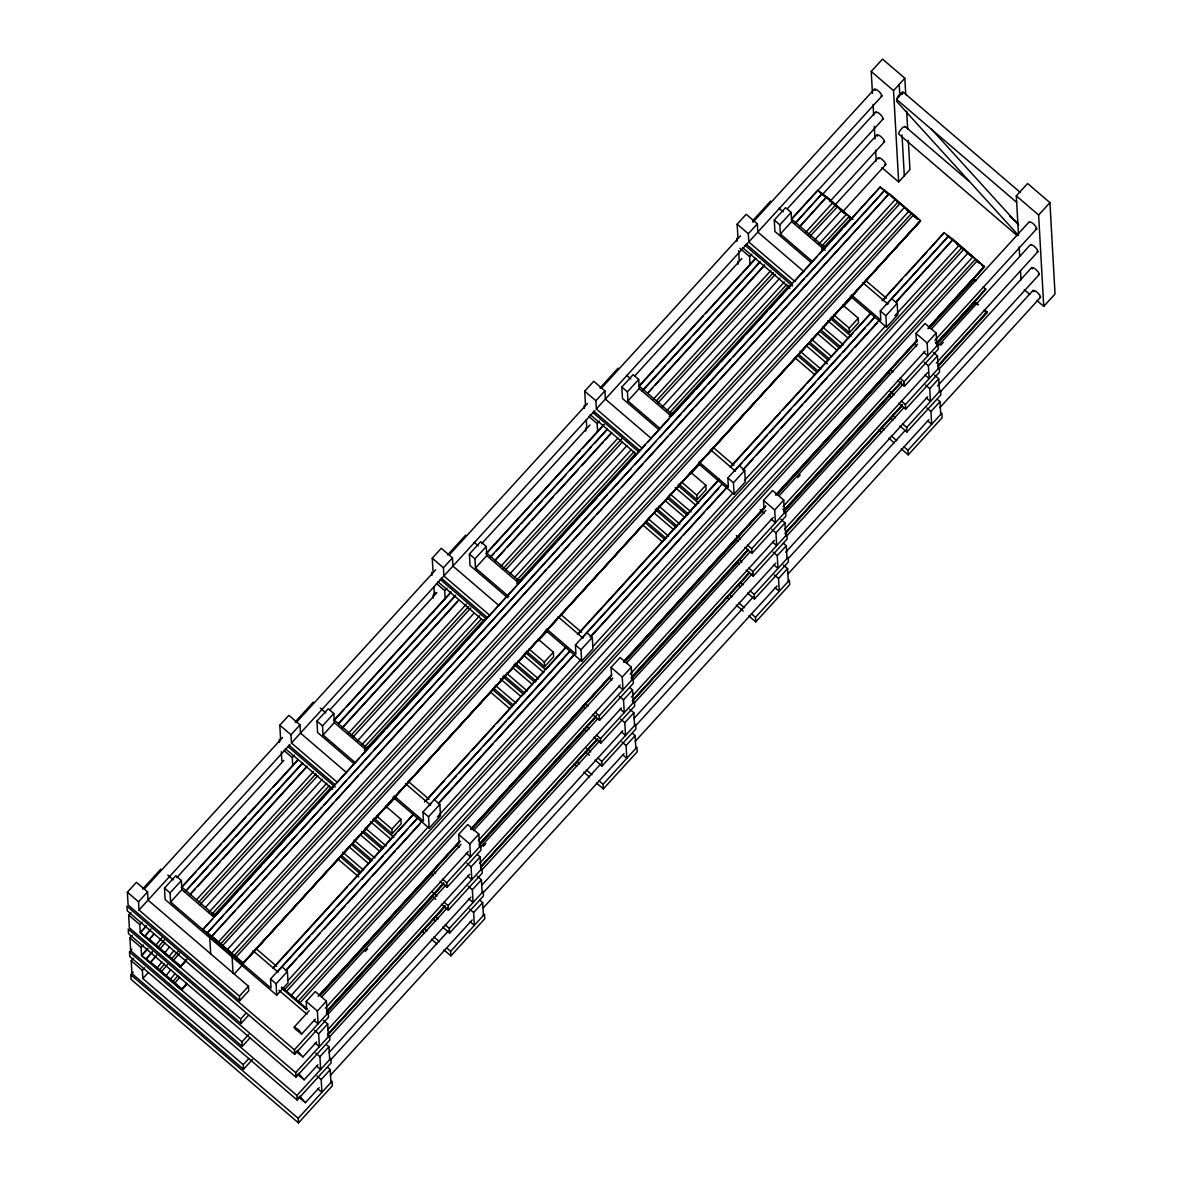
<?xml version="1.0" encoding="UTF-8"?>
<svg xmlns="http://www.w3.org/2000/svg" width="1182" height="1182" viewBox="0 0 1182 1182"><rect width="100%" height="100%" fill="white"/><g stroke="black" fill="none" stroke-linecap="round" stroke-linejoin="round"><path stroke-width="1.5" d="M903.004 92.551C901.482 91.206 896.842 97.057 896.68 99.48L1016.653 202.358M904.924 126.991C903.403 125.647 898.778 131.498 898.601 133.921L1017.185 235.602M309.167 1010.684L294.244 1027.04L294.687 1028.547L301.617 1034.132L315.298 1019.135M301.617 1034.132L298.824 1029.921L294.244 1027.04M295.958 1051.389L302.887 1056.974L297.229 1050.458M297.243 1074.231L304.173 1079.816L298.514 1073.3M298.514 1097.088L305.444 1102.673L299.785 1096.142M794.821 281.434L748.782 241.97L881.949 96.038C882.274 93.614 873.971 86.404 875.02 90.453M792.945 217.828L883.22 118.88C882.969 116.353 877.192 110.547 875.892 112.6M829.897 201.546L884.505 141.722C884.83 139.313 876.527 132.089 877.561 136.137M842.338 212.154L885.776 164.579C886.101 162.156 877.798 154.945 878.847 158.979M934.977 340.239L1036.732 228.761C1036.481 226.235 1030.704 220.428 1029.404 222.467M936.247 363.096L1038.018 251.603C1037.752 249.077 1031.975 243.27 1030.674 245.324M937.518 385.938L1039.288 274.446C1039.613 272.037 1031.31 264.812 1032.359 268.861M940.045 407.421L1040.559 297.303C1040.899 294.879 1032.595 287.669 1033.629 291.718M896.68 99.48L897.537 98.594M902.191 94.072L902.693 93.23L900.669 94.796M898.202 97.648L899.827 95.683M872.449 93.408L871.223 71.467L882.526 59.1L904.836 78.234L905.767 94.693M127.375 892.218L136.418 882.319L147.573 891.893L148.031 900.123L248.471 986.246L248.737 990.812L239.695 1000.711L128.099 905.013L127.375 892.218L138.545 901.792L139.003 910.022L239.444 996.145L239.695 1000.711M280.548 737.996L279.824 725.216L288.866 715.317L300.021 724.876L300.479 733.106L291.452 743.005L337.476 782.469M432.981 570.995L432.272 558.2L441.3 548.3L452.47 557.874L452.928 566.089L498.967 605.568M585.43 403.978L584.721 391.183L593.748 381.284L604.903 390.858L605.361 399.088L651.4 438.552M737.878 236.961L737.154 224.166L746.197 214.282L757.352 223.841L757.81 232.071L803.849 271.55M142.697 889.027L160.841 869.139M295.145 722.01L313.289 702.123M447.579 554.993L465.738 535.121M600.028 387.992L618.171 368.104M752.476 220.975L770.62 201.088M144.426 888.864L282.557 737.524M296.254 722.527L435.626 569.827M449.323 554.831L587.454 403.505M601.136 388.509L740.508 235.809M752.949 222.186L874.562 88.946M138.545 901.792L147.573 891.893M291.452 743.005L290.994 734.776L300.021 724.876M489.924 615.467L443.885 575.989L443.427 567.774L452.47 557.874M642.373 448.451L596.334 408.972L595.876 400.757L604.903 390.858M748.782 241.97L748.324 233.74L757.352 223.841M248.885 1014.895L240.98 1023.553L129.37 927.855L128.661 915.075L130.921 912.593M139.003 910.022L289.93 744.616M301.129 732.338L442.999 576.919M443.885 575.989L594.827 410.597M596.334 408.972L747.896 242.901M281.818 966.64L287.389 971.427L288.039 982.848L276.736 995.214L165.14 899.532L164.505 888.11L175.793 875.729L181.378 880.516L181.88 889.662L170.592 902.029L271.033 988.152L270.515 979.006L417.778 817.589M353.846 763.616L317.589 732.515L316.939 721.094L328.241 708.727L333.812 713.5L334.329 722.645L323.041 735.012L355.117 762.523M507.699 597.797L470.022 565.498L469.387 554.077L480.675 541.711L486.26 546.498L486.777 555.629L475.474 568.01L508.954 596.703M658.743 429.583L622.471 398.497L621.835 387.061L633.124 374.694L638.708 379.481L639.211 388.612L627.923 400.993L660.014 428.505M811.192 262.581L774.919 231.48L774.269 220.059L785.572 207.677L791.142 212.465L791.659 221.61L780.371 233.977L812.448 261.488M435.552 592.418L433.129 595.078L433.306 598.122M881.92 167.637L898.66 181.998L893.548 90.615L904.836 78.234M176.812 877.62L283.843 760.366M329.881 709.924L436.897 592.684M481.709 543.602L589.966 424.988M634.764 375.906L741.794 258.651M787.729 208.328L875.847 111.788M240.98 1023.553L240.714 1018.987L140.274 932.864L139.816 924.634L142.076 922.167M292.722 765.847L292.264 757.632L294.525 755.15M445.171 598.831L444.713 590.616L446.973 588.134M597.604 431.829L597.146 423.599L599.407 421.132M750.053 264.812L749.595 256.583L751.855 254.115M170.592 902.029L170.075 892.883L181.378 880.516M323.041 735.012L322.523 725.881L333.812 713.5M475.474 568.01L474.972 558.864L486.26 546.498M627.923 400.993L627.406 391.848L638.708 379.481M780.371 233.977L779.854 224.846L791.142 212.465M250.156 1037.737L242.251 1046.395L130.655 950.712L129.931 937.917L132.192 935.435M146.465 925.595L140.259 932.406L180.27 967.157L186.49 960.345M181.274 887.46L298.13 759.435M334.196 719.941L451.051 591.916M485.861 553.782L603.958 424.382M638.768 386.248L755.623 258.223M791.674 218.729L817.781 190.125L844.657 213.174M141.412 931.623L146.494 926.053M182.545 886.559L196.227 871.577M198.709 868.844L221.093 844.332M223.575 841.614L245.945 817.087M248.442 814.368L269.57 791.216M273.293 787.138L298.366 759.671M335.452 719.025L344.154 709.495M346.651 706.777L451.066 592.374M487.132 552.866L531.885 503.842M534.367 501.109L580.362 450.726M582.844 447.993L603.987 424.84M640.038 385.347L653.705 370.365M656.202 367.646L678.571 343.12M681.054 340.401L703.438 315.889M705.92 313.156L755.697 258.622M297.184 1100.058L296.918 1095.478L330.797 1058.378L331.063 1062.943L297.184 1100.058L129.784 956.519L129.518 951.953L131.941 949.294M149.686 930.781L144.721 936.233L150.912 928.963M184.481 892.188L302.577 762.804M338.628 723.31L455.484 595.285M490.294 557.15L607.149 429.125M641.959 390.991L760.056 261.591M794.865 223.457L822.229 193.493L852.311 219.305M185.737 891.287L208.121 866.775M210.603 864.042L232.987 839.53M235.469 836.812L302.607 763.262M338.658 723.768L455.513 595.743M490.323 557.608L494.046 553.516M496.529 550.797L518.913 526.285M521.395 523.552L542.538 500.4M545.02 497.681L566.148 474.529M569.887 470.436L591.015 447.284M594.753 443.191L607.179 429.583M643.23 390.075L665.614 365.563M668.096 362.844L690.465 338.333M692.962 335.599L758.844 263.423M796.136 222.556L822.229 193.493M822.524 194.454L877.118 134.63M242.251 1046.395L242 1041.83L141.559 955.706L141.101 947.491L143.362 945.009M154.133 934.149L149.154 939.601L154.103 933.706M190.154 894.198L307.01 766.172M341.82 728.038L458.675 600.013M494.726 560.519L611.596 432.494M647.647 393L764.503 264.975M799.313 226.841L826.661 196.877L852.931 219.394M190.184 894.656L195.148 889.204M197.645 886.485L220.015 861.973M222.497 859.24L307.039 766.63M343.09 727.137L457.464 601.83M494.756 560.977L504.699 550.073M507.196 547.355L529.566 522.843M532.048 520.11L553.191 496.957M556.914 492.879L578.057 469.727M581.78 465.634L602.909 442.482M605.406 439.763L611.611 432.952M647.662 393.458L652.641 388.006M655.124 385.273L764.532 265.433M800.583 225.925L826.661 196.877M252.564 1059.353L243.536 1069.252L131.926 973.554L131.217 960.759L133.477 958.292M147.75 948.437L141.53 955.248L181.555 989.999L186.52 984.547M142.682 954.465L147.78 948.895M161.757 937.843L155.596 945.556M196.567 899.709L313.422 771.683M348.232 733.534L466.343 604.15M501.153 566.015L618.009 437.99M652.819 399.856L770.915 270.471M805.725 232.337L833.074 202.373L833.133 203.289M298.455 1122.9L298.204 1118.335L332.083 1081.22L332.334 1085.785L298.455 1122.9L131.054 979.361L130.803 974.795L133.226 972.136M152.212 952.264L145.992 959.075L152.183 951.806M834.965 205.062L878.403 157.487M164.268 939.986L158.078 947.255M199.078 901.851L315.949 773.826M350.744 735.692L468.855 606.307M502.424 569.532L621.762 438.788M656.571 400.654L773.427 272.628M808.237 234.494L835.615 204.988M164.978 943.029L160.043 948.939M199.788 904.895L317.899 775.51M352.709 737.376L470.805 607.976M505.615 569.842L622.471 441.817M657.281 403.683L775.377 274.298M810.187 236.164L837.565 206.658M243.536 1069.252L243.27 1064.672L142.83 978.548L142.372 970.333L144.632 967.851M155.403 957.006L150.439 962.443L156.63 955.189M169.454 946.856L164.52 953.224M205.505 907.362L322.361 779.337M357.171 741.203L474.026 613.177M510.077 573.669L626.933 445.644M661.743 407.509L779.839 278.125M814.649 239.99L841.998 210.027L842.057 210.943M142.83 978.548L148.474 972.372M161.801 962.045L156.881 968.413M173.917 950.683L168.967 956.593M208.726 912.548L326.823 783.164M361.633 745.029L479.729 615.63M514.539 577.496L631.395 449.47M666.205 411.336L784.301 281.951M819.111 243.817L846.489 214.311M164.313 964.202L159.363 970.112M177.788 951.584L171.597 958.838M211.356 914.809L329.453 785.409M364.263 747.275L481.118 619.25M517.169 579.756L634.025 451.731M668.835 413.597L786.946 284.212M821.756 246.078L849.119 216.572M167.504 964.512L161.313 971.781M212.996 916.124L215.257 913.656M364.322 750.348L367.705 746.64M516.756 583.347L520.154 579.623M669.204 416.33L672.588 412.621M821.653 249.313L825.036 245.605M179.62 953.15L173.429 960.419M214.43 915.016L331.285 786.99M367.336 747.497L484.192 619.471M519.001 581.322L635.857 453.297M671.908 413.803L788.778 285.778M824.829 246.284L850.951 218.138M212.745 918.754L202.802 929.643L880.309 186.919L889.233 194.572M215.227 916.02L237.612 891.509M240.094 888.79L261.237 865.638M263.719 862.904L284.847 839.752M288.585 835.674L309.714 812.522M313.452 808.429L334.58 785.276M337.062 782.558L359.446 758.031M361.928 755.313L384.313 730.801M386.795 728.068L596.895 497.903M599.377 495.169L645.372 444.787M647.854 442.053L668.997 418.901M693.849 391.67L672.721 414.823L639.107 386.041M696.346 388.937L718.715 364.425M721.212 361.707L743.581 337.18M746.064 334.462L767.207 311.309M769.689 308.591L792.073 284.064M794.555 281.346L816.925 256.834M819.422 254.1L841.791 229.589M844.273 226.87L880.309 186.919M170.725 969.698L165.805 976.066M223.398 915.311L207.234 933.012L884.742 190.287L918.03 218.818M225.895 912.593L248.264 888.066M250.747 885.348L273.131 860.836M275.613 858.102L296.756 834.95M300.479 830.872L321.607 807.72M324.104 804.986L346.474 780.475M348.956 777.756L371.34 753.23M373.822 750.511L559.056 547.576M561.539 544.858L607.548 494.46M610.03 491.742L631.158 468.589M634.897 464.496L656.025 441.344M659.748 437.251L680.891 414.099M683.373 411.38L705.757 386.869M708.24 384.135L730.609 359.624M733.106 356.905L803.967 279.262M806.449 276.544L884.742 190.287M144.692 935.775L180.521 966.507L186.712 959.237M180.24 966.699L186.46 959.887M175.187 973.525L170.238 979.435M898.66 181.998L909.948 169.632L908.308 140.377M211.681 936.395L889.189 193.656L920.556 220.546L243.049 963.286L207.219 932.554M212.923 935.021L235.307 910.509M237.789 907.791L260.158 883.264M262.655 880.546L333.516 802.918M335.998 800.184L358.368 775.673M360.865 772.954L546.099 570.019M548.581 567.286L569.709 544.134M572.206 541.415L594.576 516.903M597.058 514.17L618.201 491.018M621.924 486.94L643.067 463.787M645.549 461.054L667.919 436.542M670.416 433.824L692.785 409.297M695.267 406.578L717.651 382.067M720.134 379.333L889.189 193.656M177.817 975.785L172.868 981.695M179.649 977.351L174.7 983.261M145.977 958.617L181.806 989.349L186.741 983.439M181.526 989.541L186.771 983.897M243.049 963.286L920.556 220.546M242.768 963.478L920.29 221.197L242.798 963.936L202.772 929.185M234.258 973.983L242.162 965.325M385.568 808.207L395.734 797.067M538.017 641.191L548.167 630.065M690.451 474.189L699.493 464.29M842.899 307.172L853.064 296.032M239.444 996.145L248.471 986.246M374.014 818.151L392.143 833.694L391.892 829.129L400.92 819.229L385.583 806.065M526.448 651.134L544.592 666.678L544.326 662.112L553.368 652.213L538.017 639.063M678.896 484.118L697.025 499.676L696.774 495.095L705.802 485.211L690.465 472.046M831.345 317.116L849.474 332.659L849.223 328.094L858.25 318.194L842.914 305.03M392.143 833.694L401.171 823.795L400.92 819.229M544.592 666.678L553.619 656.793L553.368 652.213M697.025 499.676L706.068 489.776L705.802 485.211M849.474 332.659L858.501 322.76L858.25 318.194M272.865 968.117L413.345 814.206M424.53 801.957L566.252 646.687M577.451 634.438L719.173 479.168M730.358 466.905L870.838 313.008M882.023 300.745L944.182 232.647L971.057 255.696M274.135 967.216L347.478 886.855M349.975 884.136L372.345 859.609M374.827 856.891L395.97 833.738M398.452 831.02L413.375 814.664M425.801 801.056L444.447 780.622M448.185 776.53L469.313 753.377M471.795 750.659L494.179 726.147M496.662 723.414L519.046 698.902M521.528 696.183L543.897 671.657M546.394 668.938L565.04 648.504M578.707 633.522L717.947 480.985M730.387 467.363L780.105 412.887M782.587 410.169L804.972 385.642M807.454 382.924L828.597 359.771M831.079 357.053L853.448 332.526M855.945 329.808L870.853 313.466M883.294 299.844L901.94 279.41M905.663 275.332L926.806 252.18M929.288 249.446L944.182 232.647M394.182 796.018L423.481 821.135L422.964 812.004L570.699 650.056M546.631 629.001L575.915 654.119L575.412 644.988L722.365 483.896M699.064 461.999L728.363 487.117L727.846 477.971L875.271 316.377M851.513 294.983L880.812 320.1L880.294 310.969L948.614 236.016L984.443 266.748L928.505 328.035M277.327 971.944L309.654 936.528M312.137 933.81L334.521 909.298M337.003 906.564L358.131 883.412M361.869 879.334L382.998 856.182M385.495 853.448L407.864 828.937M410.346 826.218L417.807 818.047M428.992 805.784L431.489 803.066M435.212 798.973L456.355 775.82M458.838 773.102L481.207 748.575M483.704 745.857L506.073 721.345M508.555 718.612L570.714 650.514M581.913 638.265L718.656 488.447M734.82 470.732L742.281 462.561M744.763 459.842L767.148 435.331M769.63 432.597L790.758 409.445M794.496 405.367L815.624 382.214M818.107 379.481L840.491 354.969M842.973 352.251L865.357 327.724M867.839 325.006L875.301 316.835M886.485 304.572L948.614 236.016M240.714 1018.987L246.373 1012.797M285.468 970.777L422.225 820.958M438.389 803.243L573.891 654.798M590.054 637.083L728.038 485.905M742.961 469.564L879.703 319.746M895.867 302.045L953.061 239.385L984.443 266.748M286.738 969.861L296.682 958.971M299.179 956.253L320.307 933.086M324.031 929.008L345.174 905.855M347.656 903.137L370.04 878.61M372.522 875.892L394.891 851.38M397.388 848.646L419.758 824.135M438.404 803.701L493.116 743.774M495.598 741.055L573.92 655.256M591.325 636.182L680.832 538.12M683.314 535.402L704.442 512.249M706.939 509.516L728.068 486.363M742.99 470.022L752.934 459.118M756.657 455.04L777.8 431.888M781.524 427.795L802.652 404.643M805.149 401.924L827.518 377.413M830.015 374.679L852.385 350.168M854.867 347.449L877.251 322.922M895.897 302.503L953.061 239.385M276.736 995.214L276.1 983.793L287.389 971.427M392.912 797.111L429.184 828.213L428.549 816.777L439.837 804.41L434.252 799.623M545.36 630.095L581.633 661.196L580.983 649.775L592.285 637.394L586.7 632.621M699.197 464.275L734.066 494.179L733.431 482.758L744.719 470.392L739.149 465.605M850.242 296.076L886.515 327.178L885.879 315.742L897.168 303.375L891.583 298.588M288.157 980.351L428.638 826.454M437.34 816.925L581.544 658.935M592.743 646.672L733.209 492.776M744.409 480.513L886.131 325.242M894.833 315.712L959.474 244.896L959.518 245.812M429.184 828.213L440.472 815.831L439.837 804.41M581.633 661.196L592.921 648.829L592.285 637.394M734.066 494.179L745.369 481.813L744.719 470.392M886.515 327.178L897.803 314.796L897.168 303.375M242 1041.83L248.767 1034.413M1018.456 234.258L1016.313 195.872L1027.601 183.506L1049.926 202.639L1055.038 294.022L1043.736 306.389L1036.762 300.42M243.27 1064.672L248.914 1058.496M282.661 989.083L306.67 1009.679L306.212 1001.449L315.239 991.55L326.409 1001.124L327.119 1013.92M459.118 842.663L458.646 834.433L467.688 824.534L478.843 834.108L479.567 846.903M611.552 675.646L611.094 667.416L620.136 657.532L631.291 667.091L632.001 679.886M764 508.629L763.542 500.414L772.57 490.515L783.74 500.089L784.449 512.885M916.449 341.628L915.991 333.398L925.018 323.499L936.174 333.073L936.898 345.868M318.091 996.308L459.813 841.037M470.997 828.789L611.478 674.878M623.904 661.255L765.626 505.999M775.569 495.095L917.291 339.84M928.476 327.577L984.429 266.29M320.322 994.239L459.547 841.687M470.746 829.439L611.227 675.528M623.653 661.905L764.133 508.009M776.559 494.386L917.04 340.49M928.225 328.227L984.178 266.94L981.621 264.753M319.347 995.407L459.828 841.495M471.027 829.232L611.493 675.336M623.933 661.713L765.655 506.457M776.84 494.194L917.321 340.283M320.337 994.697L459.576 842.145M472.017 828.523L611.242 675.986M623.682 662.363L764.148 508.467M776.589 494.844L917.069 340.948M928.254 328.685L984.178 266.94M320.233 995.613L432.124 873.04M471.899 829.454L583.79 706.88M624.805 661.935L736.696 539.361M777.726 494.416L889.603 371.842M929.392 328.256L974.16 279.676M321.622 997.047L460.995 844.347M473.435 830.71L612.823 678.01M626.504 663.013L765.877 510.328M779.573 495.332L917.66 344.036M931.313 329.084L1029.359 221.669M365.135 951.569L367.617 948.851M797.761 477.602L800.244 474.883M1043.736 306.389L1038.623 215.006L1049.926 202.639M313.895 1020.229L318.091 1023.804L317.367 1011.024L326.409 1001.124M466.343 853.212L470.525 856.802L469.815 844.007L478.843 834.108M618.792 686.195L622.973 689.786L622.249 676.99L631.291 667.091M771.225 519.179L775.422 522.769L774.698 509.974L783.74 500.089M923.674 352.177L927.855 355.767L927.146 342.972L936.174 333.073M325.257 1008.216L468.368 851.439M478.326 840.535L620.195 685.102M630.154 674.198L773.264 517.406M783.208 506.502L925.048 351.128M326.823 1010.979L443.678 882.954M479.729 843.46L596.585 715.435M631.395 677.301L748.25 549.275M784.301 509.767L901.172 381.742M935.981 343.607L985.699 289.132L983.158 286.945M326.572 1011.629L443.708 883.412M479.478 844.111L595.373 717.252M631.424 677.759L748.28 549.733M784.05 510.432L901.186 382.2M936.971 342.898L985.699 289.132M326.587 1012.087L443.457 884.062M479.508 844.569L596.363 716.543M631.173 678.409L748.029 550.384M784.08 510.89L900.935 382.85M936.986 343.356L985.448 289.782M326.483 1013.018L433.395 895.882M479.39 845.499L585.06 729.722M632.311 677.966L737.967 562.204M783.976 511.806L889.647 396.044M936.883 344.287L975.446 302.518M294.377 1049.793L328.241 1012.678L328.507 1017.244L294.628 1054.359L127.228 910.82L126.962 906.254L294.377 1049.793L294.628 1054.359M447.077 887.342L446.811 882.777L480.69 845.662L480.941 850.227L447.077 887.342L440.088 881.373M599.51 720.34L599.259 715.76L633.138 678.645L633.389 683.226L599.51 720.34L592.537 714.356M744.985 547.34L751.959 553.324L751.708 548.758L785.572 511.643L782.794 509.25M897.433 380.323L904.407 386.307L904.141 381.742L938.02 344.627L935.228 342.233M329.113 1013.077L446.102 884.919M480.941 846.74L597.915 718.582M632.754 680.418L749.743 552.26M785.823 512.722L904.053 383.204M938.803 345.129L1030.63 244.511M483.275 846.386L485.758 843.667M940.754 345.188L943.236 342.455M751.959 553.324L785.838 516.209L785.572 511.643M904.407 386.307L938.272 349.192L938.02 344.627M315.18 1043.071L319.362 1046.661L318.652 1033.866L327.68 1023.967L323.499 1020.376M467.614 876.054L471.81 879.644L471.086 866.849L480.128 856.95L477.336 854.556M620.062 709.052L624.244 712.628L623.535 699.833L632.562 689.948L629.784 687.555M772.511 542.036L776.692 545.626L775.983 532.831L785.011 522.932L780.829 519.341M924.945 375.019L929.141 378.609L928.417 365.814L937.459 355.915L933.278 352.325M302.887 1056.974L316.584 1041.977M327.783 1029.699L469.653 874.281M479.597 863.377L621.466 707.959M631.424 697.04L774.535 540.263M784.493 529.344L927.56 372.611M328.094 1033.822L444.949 905.796M481.015 866.303L596.629 739.637M632.68 700.143L749.536 572.118M785.587 532.624L902.442 404.599M938.493 365.09L986.985 311.974L984.429 309.787M327.842 1034.486L444.979 906.254M480.749 866.953L597.885 738.735M632.429 700.793L749.565 572.576M785.336 533.274L902.472 405.057M938.242 365.755L986.985 311.974M327.872 1034.93L444.728 906.904M480.778 867.411L597.634 739.385M632.444 701.251L749.299 573.226M785.35 533.732L902.221 405.707M938.272 366.213L986.748 313.082L984.178 310.452M295.648 1072.635L329.527 1035.521L329.778 1040.086L295.899 1077.201L128.498 933.662L128.247 929.096L295.648 1072.635L295.899 1077.201M448.347 910.199L448.096 905.619L481.975 868.504L482.226 873.084L448.347 910.199L441.374 904.215M600.796 743.183L600.53 738.617L634.409 701.502L634.66 706.068L600.796 743.183L593.822 737.199M753.23 576.166L752.978 571.6L786.857 534.486L787.109 539.051L753.23 576.166L746.256 570.182M905.678 409.164L905.427 404.584L939.306 367.469L939.557 372.049L905.678 409.164L898.704 403.18M329.157 1037.279L447.372 907.761M482.212 869.583L600.441 740.065M634.04 703.26L752.254 573.743M787.109 535.564L904.082 407.406M940.074 367.971L1031.916 267.354M316.451 1065.913L320.632 1069.503L319.923 1056.708L328.951 1046.809L326.173 1044.415M468.899 898.911L473.081 902.487L472.372 889.691L481.399 879.807L477.218 876.217M621.348 731.894L625.529 735.485L624.805 722.69L633.847 712.79L629.666 709.2M773.782 564.878L777.978 568.468L777.254 555.673L786.296 545.774L783.503 543.38M926.23 397.861L930.411 401.452L929.702 388.656L938.73 378.757L934.548 375.182M304.173 1079.816L317.855 1064.819M329.054 1052.556L470.924 897.123M482.123 884.86L622.751 730.801M633.951 718.523L775.82 563.105M785.764 552.201L927.604 396.812M449.618 933.041L449.367 928.476L483.246 891.361L483.497 895.926L449.618 933.041L442.644 927.057M602.066 766.025L601.815 761.459L635.694 724.344L635.946 728.91L602.066 766.025L595.093 760.056M754.515 599.023L754.264 594.443L788.128 557.328L788.394 561.908L754.515 599.023L747.541 593.039M906.963 432.006L906.697 427.441L940.577 390.326L940.828 394.891L906.963 432.006L899.975 426.022M330.428 1060.136L448.643 930.603M483.497 892.44L600.471 764.281M636.566 724.743L753.54 596.585M788.379 558.406L905.353 430.248M940.118 392.173L1033.186 290.211M317.736 1088.77L321.918 1092.345L321.194 1079.55L330.236 1069.666L327.444 1067.272M470.17 921.753L474.366 925.343L473.642 912.548L482.684 902.649L479.892 900.256M622.618 754.737L626.8 758.327L626.091 745.532L635.118 735.632L632.326 733.239M775.067 587.72L779.248 591.31L778.539 578.515L787.567 568.616L783.385 565.04M927.501 420.718L931.697 424.308L930.973 411.513L940.015 401.614L937.223 399.221M305.444 1102.673L319.14 1087.676M330.339 1075.398L472.209 919.98M483.408 907.702L624.022 753.643M635.222 741.38L777.091 585.947M788.291 573.684L928.875 419.669M450.903 955.883L450.652 951.318L484.517 914.203L484.783 918.769L450.903 955.883L443.93 949.914M603.352 788.882L603.086 784.301L636.965 747.187L637.216 751.767L603.352 788.882L596.363 782.898M755.786 621.865L755.534 617.3L789.413 580.185L789.665 584.75L755.786 621.865L748.812 615.881M908.234 454.848L907.983 450.283L941.847 413.168L942.113 417.734L908.234 454.848L901.26 448.865M881.949 96.038L881.004 95.89M883.22 118.88L882.274 118.732M884.505 141.722L883.56 141.574M885.776 164.579L884.83 164.431M1036.732 228.761L1035.787 228.614M1038.018 251.603L1037.072 251.456M1039.288 274.446L1038.343 274.298M1040.559 297.303L1039.628 297.155M902.974 91.871L1020.155 192.341M871.223 71.467L893.548 90.615M1016.313 195.872L1038.623 215.006M904.895 126.311L969.063 181.334M1009.517 216.025L1017.894 223.191M1024.203 289.649L1029.788 294.436M975.239 259.286L980.011 263.379M946.752 235.292L953.106 240.301M956.356 243.522L962.739 249.003M965.975 251.781L971.087 256.154M975.268 259.745L979.095 263.025M891.154 196.212L909.756 212.169M911.366 213.543L917.749 219.01M880.324 187.377L887.978 193.937M897.581 202.166L900.108 203.895M907.215 210.411L909.756 212.597M912.667 215.094L917.764 219.468M973.51 278.671L976.051 280.858M974.781 301.513L978.607 304.808M974.81 301.971L977.44 304.232M984.458 310.245L987 312.432M974.914 302.503L977.47 304.69M984.207 310.896L986.748 313.082M848.853 216.764L851.395 218.951M819.082 191.676L826.735 198.236M831.242 202.107L836.339 206.481M839.589 209.258L844.687 213.632M848.868 217.222L851.424 219.409M865.49 280.297L886.411 298.233M778.997 208.268L783.178 211.859M791.541 219.039L825.021 247.747M791.659 221.61L825.139 250.318M862.801 282.616L887.918 304.143M915.991 333.398L927.146 342.972M774.269 220.059L779.854 224.846M880.294 310.969L885.879 315.742M913.908 343.799L916.7 346.193M924.235 362.224L928.417 365.814M925.521 385.066L929.702 388.656M737.154 224.166L748.324 233.74M833.871 314.929L849.223 328.094M746.241 244.142L792.28 283.621M745.118 245.383L792.546 286.044M830.207 318.342L851.129 336.294M890.194 369.774L892.986 372.167M899.96 378.151L904.141 381.742M742.577 247.555L790.004 288.231M827.681 320.529L848.602 338.466M887.667 371.961L890.445 374.354M926.791 407.923L930.973 411.513M739.829 248.22L749.595 256.583M822.598 327.015L843.52 344.952M821.46 330.384L840.993 347.139M820.323 331.625L839.855 348.365M890.076 391.434L894.257 395.024M901.245 400.993L905.427 404.584M817.796 333.797L837.329 350.552M888.938 394.803L891.73 397.196M811.325 339.101L830.843 355.841M810.172 342.47L829.705 359.21M809.049 343.711L828.582 360.451M892.75 415.473L895.542 417.867M902.516 423.85L906.697 427.441M806.508 345.883L827.444 363.82M890.223 417.645L893.001 420.038M800.037 351.172L820.973 369.124M798.899 354.556L818.432 371.296M797.776 355.782L817.309 372.537M881.477 427.559L884.269 429.952M891.243 435.922L896.813 440.709M903.787 446.693L907.983 450.283M795.235 357.969L814.767 374.709M878.935 429.731L881.728 432.124M888.701 438.108L894.286 442.895M713.042 447.298L733.978 465.25M626.549 375.285L630.73 378.861M639.211 388.612L671.302 416.138M710.367 449.618L735.47 471.16M763.542 500.414L774.698 509.974M621.835 387.061L627.406 391.848M727.846 477.971L733.431 482.758M760.07 509.619L764.252 513.21M771.787 529.24L775.983 532.831M773.072 552.083L777.254 555.673M584.721 391.183L595.876 400.757M681.423 481.946L696.774 495.095M593.792 411.159L639.831 450.623M592.67 412.4L638.708 451.864M677.774 485.359L698.695 503.296M736.356 535.594L740.538 539.184M747.512 545.168L751.708 548.758M590.143 414.572L636.167 454.036M675.232 487.531L696.154 505.482M735.219 538.962L738.011 541.356M774.343 574.925L778.539 578.515M588.784 416.419L597.146 423.599M670.15 494.032L691.071 511.969M669.012 497.4L688.545 514.14M667.889 498.641L687.407 515.382M739.031 559.633L741.823 562.026M748.797 568.01L752.978 571.6M665.348 500.813L684.88 517.553M736.489 561.819L739.282 564.213M658.876 506.103L679.798 524.054M656.335 508.29L677.271 526.226M655.212 509.516L676.134 527.467M740.301 582.49L743.094 584.883M750.068 590.852L754.264 594.443M654.074 512.899L673.607 529.639M737.775 584.662L740.567 587.055M648.992 519.386L668.524 536.126M646.451 521.558L665.983 538.312M645.328 522.799L664.86 539.539M729.028 594.561L731.821 596.954M738.794 602.938L744.379 607.725M751.353 613.709L755.534 617.3M642.786 524.971L662.319 541.725M726.502 596.747L729.279 599.141M736.253 605.11L743.242 611.094M560.608 614.315L581.529 632.252M474.1 542.287L478.282 545.877M486.659 553.058L520.139 581.766M486.777 555.629L518.854 583.14M557.919 616.635L583.022 638.162M611.094 667.416L622.249 676.99M469.387 554.077L474.972 558.864M575.412 644.988L580.983 649.775M609.025 677.818L611.818 680.211M619.353 696.257L623.535 699.833M620.624 719.099L624.805 722.69M432.272 558.2L443.427 567.774M528.989 648.962L544.326 662.112M441.359 578.175L487.398 617.639M440.221 579.402L486.26 618.88M525.325 652.375L544.858 669.115M585.312 703.807L588.104 706.201M595.078 712.185L599.259 715.76M437.695 581.588L483.733 621.052M524.187 655.744L543.72 672.484M582.77 705.979L585.563 708.373M621.909 741.941L626.091 745.532M436.335 583.435L444.713 590.616M517.701 661.034L538.637 678.985M515.175 663.22L536.096 681.157M514.052 664.447L534.973 682.398M586.582 726.649L589.375 729.043M596.349 735.027L600.53 738.617M512.899 667.83L532.432 684.57M584.056 728.821L586.833 731.215M506.428 673.119L527.349 691.056M503.901 675.291L524.823 693.243M502.764 676.532L523.685 694.469M586.464 748.295L590.645 751.885M597.634 757.869L601.815 761.459M500.237 678.704L521.159 696.656M585.326 751.678L589.508 755.268M495.155 685.205L516.076 703.142M494.017 688.574L513.549 705.314M492.879 689.815L512.412 706.555M576.58 761.577L579.372 763.971M586.346 769.955L591.931 774.742M598.905 780.711L603.086 784.301M490.353 691.987L509.885 708.727M574.053 763.749L576.846 766.143M583.819 772.127L589.39 776.914M408.159 781.332L429.081 799.268M320.263 708.107L325.848 712.894M334.21 720.074L367.691 748.782M334.329 722.645L366.42 750.156M405.47 783.651L430.588 805.178M458.646 834.433L469.815 844.007M316.939 721.094L322.523 725.881M422.964 812.004L428.549 816.777M456.577 844.834L459.37 847.228M466.905 863.259L471.086 866.849M300.479 733.106L346.518 772.585M468.175 886.116L472.372 889.691M279.824 725.216L290.994 734.776M376.541 815.964L391.892 829.129M288.91 745.177L334.949 784.656M287.787 746.418L335.215 787.094M372.877 819.377L393.798 837.329M432.863 870.824L435.656 873.202M442.629 879.186L446.811 882.777M285.246 748.59L332.674 789.266M370.35 821.564L391.272 839.501M430.337 872.996L433.114 875.389M469.461 908.958L473.642 912.548M283.887 750.452L292.264 757.632M365.268 828.05L386.189 845.987M364.13 831.419L383.662 848.174M361.603 831.463L382.525 849.4M432.745 892.469L436.926 896.059M443.9 902.043L448.096 905.619M360.466 834.832L379.998 851.587M431.607 895.838L435.789 899.428M353.979 840.136L374.916 858.073M352.842 843.505L372.374 860.245M351.719 844.746L371.251 861.486M435.419 916.508L438.212 918.902M445.186 924.885L449.367 928.476M349.178 846.918L368.71 863.658M432.878 918.695L435.67 921.073M342.706 852.207L363.628 870.159M341.568 855.591L361.101 872.331M340.446 856.817L359.963 873.572M424.146 928.594L426.924 930.988M433.912 936.971L439.482 941.744M446.456 947.728L450.652 951.318M337.904 859.004L358.826 876.941M421.605 930.766L424.397 933.159M431.371 939.143L436.956 943.93M255.711 948.348L276.647 966.285M167.814 875.123L173.399 879.91M181.777 887.076L215.257 915.784M181.88 889.662L213.972 917.173M253.037 950.653L278.139 972.195M306.212 1001.449L317.367 1011.024M281.907 987.133L306.921 1009.014L281.937 987.591M281.36 987.531L306.64 1009.221M164.505 888.11L170.075 892.883M270.515 979.006L276.1 983.793M279.026 990.324L306.921 1014.245M211.652 935.937L243.019 962.828M314.456 1030.276L318.652 1033.866M315.742 1053.118L319.923 1056.708M317.012 1075.975L321.194 1079.55M128.661 915.075L139.816 924.634M149.124 939.143L180.491 966.049M129.931 937.917L141.101 947.491M150.41 962L181.777 988.891M129.518 951.953L296.918 1095.478M131.217 960.759L142.372 970.333M130.803 974.795L298.204 1118.335M931.15 128.779L1018.692 225.127M896.444 101.12L1018.515 235.454M1019.165 247.053L1019.682 256.184M1020.494 270.811L1021.012 279.942M977.351 260.661L299.829 1002.942M975.519 259.094L297.997 1001.361M972.889 256.834L295.367 999.1M968.457 253.465L968.398 252.549L290.92 995.732M963.965 249.18L286.428 991.447M962.015 247.496L284.478 989.777M937.459 355.915L938.168 368.71M938.73 378.757L939.454 391.552M940.015 401.614L940.724 414.409M913.479 214.917L235.957 957.198M906.683 111.138L907.702 129.414M911.647 213.351L234.125 955.632M909.017 211.09L231.48 953.372M899.192 84.424L899.753 94.353M902.029 134.984L904.304 175.808M904.555 207.264L227.047 950.003M900.093 203.437L222.556 945.718M898.143 201.767L220.606 944.049M895.646 200.068L895.601 199.152L218.123 942.349M873.07 104.371L873.675 115.334M874.296 126.297L875.005 139.092M875.626 150.07L876.231 161.033M785.011 522.932L785.72 535.727M786.296 545.774L787.005 558.569M787.567 568.616L788.276 581.411M738.647 250.673L739.149 259.818M736.741 238.203L736.918 241.246M738.026 261.045L738.189 264.103M632.562 689.948L633.286 702.743M633.847 712.79L634.557 725.585M635.118 735.632L635.842 748.428M586.302 419.521L586.7 426.82M584.307 405.219L584.469 408.263M585.578 428.061L585.755 431.105M480.128 856.95L480.838 869.745M481.399 879.807L482.123 892.602M482.684 902.649L483.394 915.444M433.853 586.523L434.267 593.837M431.858 572.221L432.021 575.279M327.68 1023.967L328.389 1036.762M328.951 1046.809L329.675 1059.604M330.236 1069.666L330.945 1082.461M281.301 751.708L281.818 760.853M279.41 739.238L279.587 742.281M232.1 956.947L233.017 973.392M209.775 937.799L210.706 954.362"/></g></svg>
